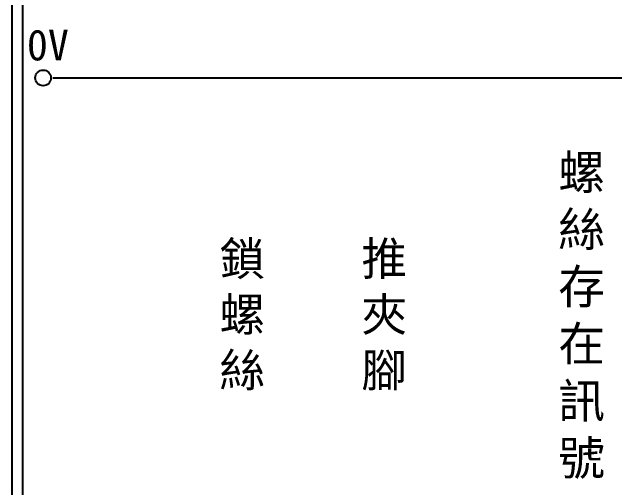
# Model space of a CAD drawing. Extents: x 889 to 1176, y 251 to 455.
# Drawn here: x 889.1 to 959.4, y 300.3 to 355.8 of the extents above; entities that cross this region are included whole.
import ezdxf

# ---------------------------------------------------------------- set-up
doc = ezdxf.new("R2010")
doc.units = 0
doc.layers.add('圖框層', color=7, linetype='CONTINUOUS')
doc.layers.add('標尺寸層', color=3, linetype='CONTINUOUS')
doc.styles.add('CNS', font='romanc.shx', dxfattribs={"bigfont": 'chineset.shx'})
doc.styles.add('STSL', font='kaiu.ttf')

msp = doc.modelspace()

# ---------------------------------------------------------------- linework, layer by layer
at = {"layer": '圖框層', "color": 7}
for p, q in [((889.071, 251.195), (889.071, 455.164)), ((890.321, 252.445), (890.321, 453.914))]:
    msp.add_line(p, q, dxfattribs=at)
at = {"layer": '標尺寸層', "color": 7}
msp.add_line((893.818, 348.153), (1171.69, 348.153), dxfattribs=at)
msp.add_circle((892.692, 348.153), 0.92, dxfattribs=at)

# ---------------------------------------------------------------- texts
at = {"layer": '圖框層', "color": 4, "style": 'STSL'}
msp.add_text('0V', height=3.6, dxfattribs=at).set_placement((890.802, 350.195))
at = {"layer": '標尺寸層', "color": 7, "width": 2.84806, "attachment_point": 5, "style": 'CNS'}
for s, insert, char_height in [('{\\fDFKai-SB|b0|i0|c136|p65;\\T1.1;\\C0;螺絲存在訊號}', (955.785, 320.261), 4), ('{\\fDFKai-SB|b0|i0|c136|p65;鎖螺絲}', (915.927, 320.36), 3.9), ('{\\fDFKai-SB|b0|i0|c136|p65;推夾腳}', (932.487, 320.36), 3.9)]:
    msp.add_mtext(s, dxfattribs=dict(at, insert=insert, char_height=char_height))

doc.saveas('drawing.dxf')
